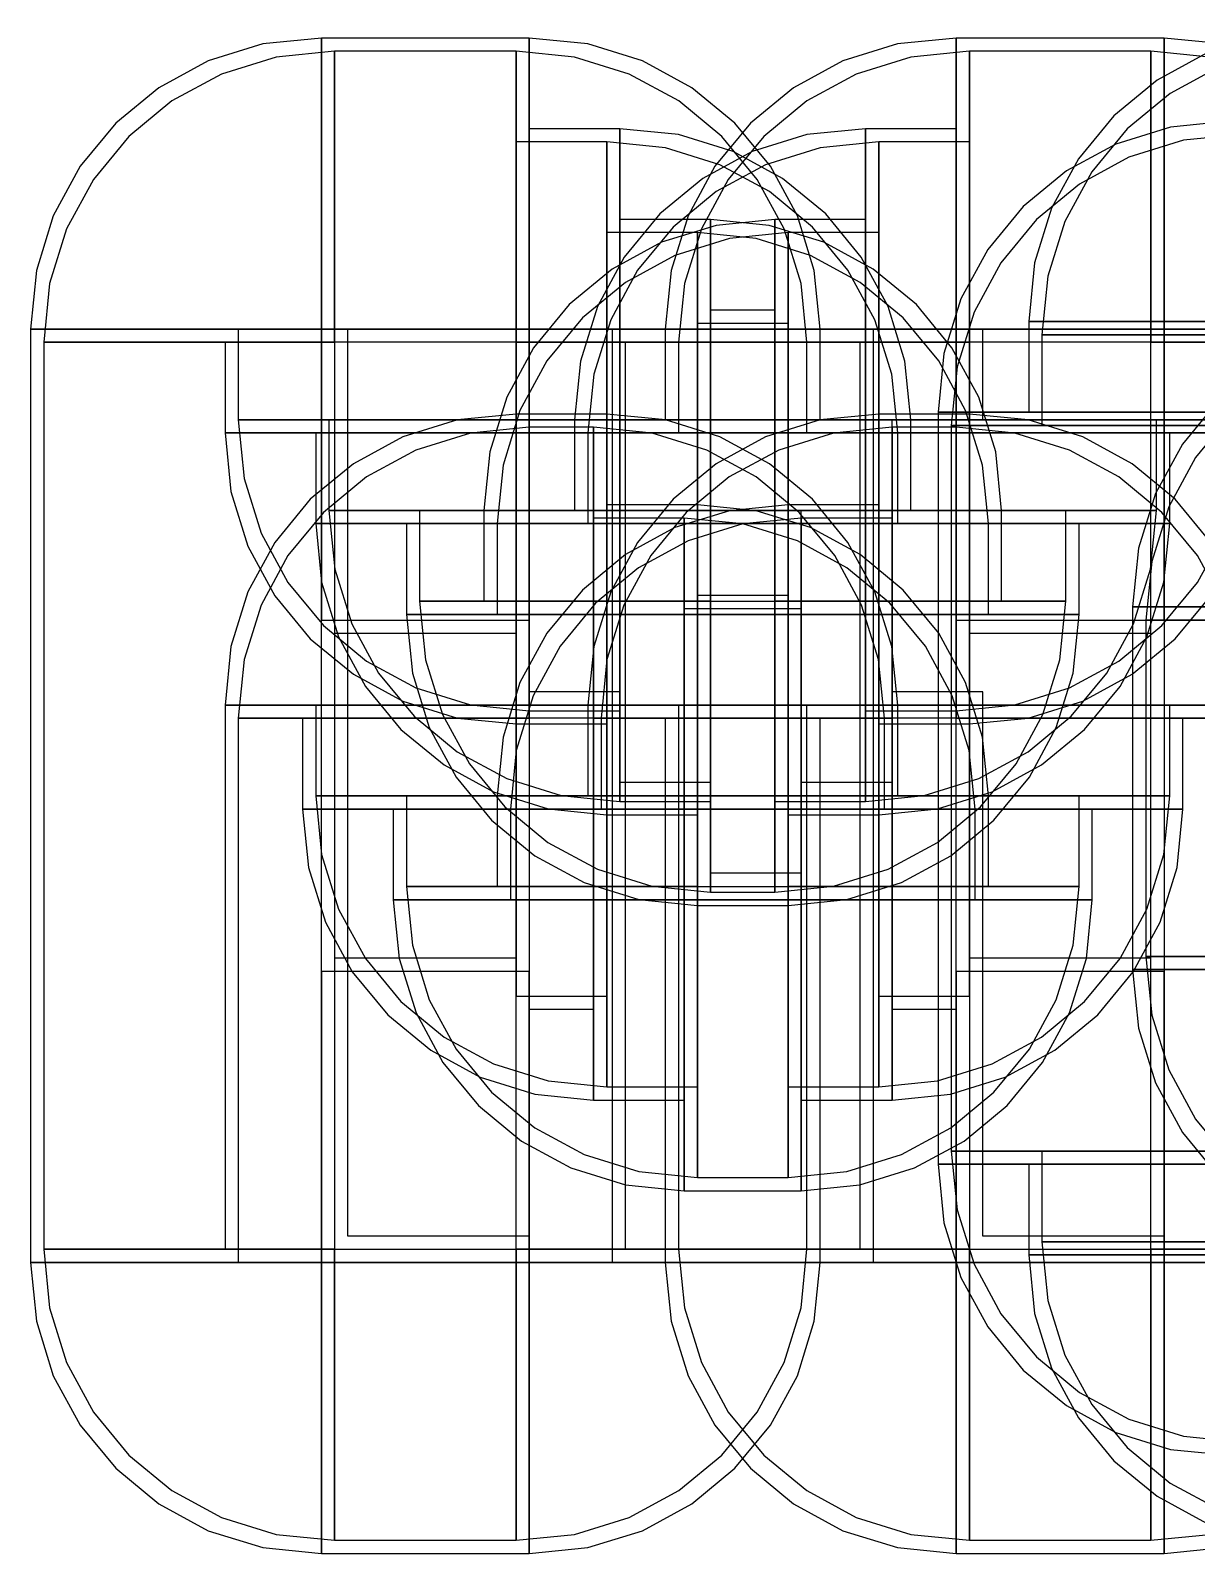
# Model space of a CAD drawing. Extents: x 0 to 153, y 0 to 38.
# Drawn here: x 0 to 23.33, y 5.41 to 35.87 of the extents above; entities that cross this region are included whole.
import ezdxf

# ---------------------------------------------------------------- set-up
doc = ezdxf.new("R2010")
doc.units = 0

msp = doc.modelspace()

# ---------------------------------------------------------------- linework, layer by layer
at = {"layer": 'Layer 1', "color": 7}
for points in [[(5.820826, 29.897893), (5.820826, 35.718719), (4.647727, 35.600461), (3.555098, 35.261291), (2.566347, 34.724616), (1.704881, 34.013842), (0.994106, 33.152376), (0.45743, 32.163625), (0.118259, 31.070995), (0, 29.897893), (5.820826, 29.897893), (5.820826, 29.897893)], [(5.820826, 29.897893), (5.820826, 24.077067), (9.978457, 24.077067), (9.978457, 29.897893), (9.978457, 35.718719), (5.820826, 35.718719), (5.820826, 29.897893), (5.820826, 29.897893)], [(9.978457, 29.897893), (15.799283, 29.897893), (15.681024, 31.070995), (15.341851, 32.163625), (14.805173, 33.152376), (14.094396, 34.013842), (13.232928, 34.724616), (12.244178, 35.261291), (11.151551, 35.600461), (9.978457, 35.718719), (9.978457, 29.897893), (9.978457, 29.897893)], [(18.52081, 29.897893), (18.52081, 35.718719), (17.347708, 35.600461), (16.255078, 35.261291), (15.266327, 34.724616), (14.404861, 34.013842), (13.694087, 33.152376), (13.157412, 32.163625), (12.818242, 31.070995), (12.699984, 29.897893), (18.52081, 29.897893), (18.52081, 29.897893)], [(18.52081, 29.897893), (18.52081, 24.077067), (22.678441, 24.077067), (22.678441, 29.897893), (22.678441, 35.718719), (18.52081, 35.718719), (18.52081, 29.897893), (18.52081, 29.897893)], [(25.792186, 30.049049), (25.792186, 35.869873), (24.619091, 35.751615), (23.526465, 35.412445), (22.537714, 34.87577), (21.676247, 34.164997), (20.96547, 33.303532), (20.428792, 32.314781), (20.089619, 31.222151), (19.97136, 30.049049), (25.792186, 30.049049), (25.792186, 30.049049)], [(22.678441, 29.897893), (28.499293, 29.897893), (28.381033, 31.070995), (28.041857, 32.163625), (27.505175, 33.152376), (26.794393, 34.013842), (25.932921, 34.724616), (24.944166, 35.261291), (23.851537, 35.600461), (22.678441, 35.718719), (22.678441, 29.897893), (22.678441, 29.897893)], [(6.085409, 29.63331), (6.085409, 35.454136), (4.912307, 35.335878), (3.819677, 34.996708), (2.830926, 34.460033), (1.96946, 33.749259), (1.258686, 32.887793), (0.722011, 31.899042), (0.382841, 30.806412), (0.264583, 29.63331), (6.085409, 29.63331), (6.085409, 29.63331)], [(9.713874, 29.63331), (9.713874, 35.454136), (6.085409, 35.454136), (6.085409, 29.63331), (6.085409, 23.812484), (9.713874, 23.812484), (9.713874, 29.63331), (9.713874, 29.63331)], [(9.713874, 29.63331), (15.5347, 29.63331), (15.416441, 30.806412), (15.077268, 31.899042), (14.54059, 32.887793), (13.829813, 33.749259), (12.968345, 34.460033), (11.979595, 34.996708), (10.886968, 35.335878), (9.713874, 35.454136), (9.713874, 29.63331), (9.713874, 29.63331)], [(18.785393, 29.63331), (18.785393, 35.454136), (17.612291, 35.335878), (16.519661, 34.996708), (15.53091, 34.460033), (14.669444, 33.749259), (13.95867, 32.887793), (13.421995, 31.899042), (13.082825, 30.806412), (12.964567, 29.63331), (18.785393, 29.63331), (18.785393, 29.63331)], [(22.413858, 29.63331), (22.413858, 35.454136), (18.785393, 35.454136), (18.785393, 29.63331), (18.785393, 23.812484), (22.413858, 23.812484), (22.413858, 29.63331), (22.413858, 29.63331)], [(26.056769, 29.784466), (26.056769, 35.60529), (24.883674, 35.487032), (23.791048, 35.147862), (22.802297, 34.611187), (21.94083, 33.900414), (21.230053, 33.038949), (20.693375, 32.050198), (20.354202, 30.957568), (20.235943, 29.784466), (26.056769, 29.784466), (26.056769, 29.784466)], [(22.413858, 29.63331), (28.23471, 29.63331), (28.11645, 30.806412), (27.777274, 31.899042), (27.240592, 32.887793), (26.52981, 33.749259), (25.668338, 34.460033), (24.679583, 34.996708), (23.586954, 35.335878), (22.413858, 35.454136), (22.413858, 29.63331), (22.413858, 29.63331)], [(9.978457, 28.083542), (9.978457, 22.262716), (11.792808, 22.262716), (11.792808, 28.083542), (11.792808, 33.904368), (9.978457, 33.904368), (9.978457, 28.083542), (9.978457, 28.083542)], [(16.706459, 28.083542), (16.706459, 33.904368), (15.533356, 33.786108), (14.440726, 33.446936), (13.451975, 32.910257), (12.590509, 32.199481), (11.879736, 31.338013), (11.343061, 30.349263), (11.003891, 29.256636), (10.885633, 28.083542), (16.706459, 28.083542), (16.706459, 28.083542)], [(11.792808, 28.083542), (17.613634, 28.083542), (17.495376, 29.256636), (17.156206, 30.349263), (16.619531, 31.338013), (15.908757, 32.199481), (15.047292, 32.910257), (14.05854, 33.446936), (12.96591, 33.786108), (11.792808, 33.904368), (11.792808, 28.083542), (11.792808, 28.083542)], [(16.706459, 28.083542), (16.706459, 22.262716), (18.52081, 22.262716), (18.52081, 28.083542), (18.52081, 33.904368), (16.706459, 33.904368), (16.706459, 28.083542), (16.706459, 28.083542)], [(23.977834, 28.234698), (23.977834, 34.055524), (22.804732, 33.937265), (21.712102, 33.598092), (20.723351, 33.061414), (19.861885, 32.350637), (19.151112, 31.489169), (18.614436, 30.500419), (18.275266, 29.407792), (18.157008, 28.234698), (23.977834, 28.234698), (23.977834, 28.234698)], [(11.528225, 27.818959), (11.528225, 33.639785), (9.713874, 33.639785), (9.713874, 27.818959), (9.713874, 21.998133), (11.528225, 21.998133), (11.528225, 27.818959), (11.528225, 27.818959)], [(16.971042, 27.818959), (16.971042, 33.639785), (15.797939, 33.521525), (14.705309, 33.182353), (13.716558, 32.645674), (12.855092, 31.934898), (12.144319, 31.07343), (11.607644, 30.08468), (11.268474, 28.992053), (11.150216, 27.818959), (16.971042, 27.818959), (16.971042, 27.818959)], [(11.528225, 27.818959), (17.349051, 27.818959), (17.230793, 28.992053), (16.891623, 30.08468), (16.354948, 31.07343), (15.644174, 31.934898), (14.782709, 32.645674), (13.793957, 33.182353), (12.701327, 33.521525), (11.528225, 33.639785), (11.528225, 27.818959), (11.528225, 27.818959)], [(18.785393, 27.818959), (18.785393, 33.639785), (16.971042, 33.639785), (16.971042, 27.818959), (16.971042, 21.998133), (18.785393, 21.998133), (18.785393, 27.818959), (18.785393, 27.818959)], [(24.242417, 27.970115), (24.242417, 33.790941), (23.069315, 33.672682), (21.976685, 33.333509), (20.987934, 32.796831), (20.126468, 32.086054), (19.415695, 31.224586), (18.879019, 30.235836), (18.539849, 29.143209), (18.421591, 27.970115), (24.242417, 27.970115), (24.242417, 27.970115)], [(14.892345, 26.269428), (14.892345, 32.090254), (13.719251, 31.971996), (12.626624, 31.632826), (11.637874, 31.096151), (10.776406, 30.385377), (10.065629, 29.523911), (9.528951, 28.53516), (9.189778, 27.44253), (9.071519, 26.269428), (14.892345, 26.269428), (14.892345, 26.269428)], [(11.792808, 26.269428), (11.792808, 20.448602), (13.60716, 20.448602), (13.60716, 26.269428), (13.60716, 32.090254), (11.792808, 32.090254), (11.792808, 26.269428), (11.792808, 26.269428)], [(13.60716, 26.269428), (19.427986, 26.269428), (19.309728, 27.44253), (18.970558, 28.53516), (18.433883, 29.523911), (17.723109, 30.385377), (16.861643, 31.096151), (15.872892, 31.632826), (14.780262, 31.971996), (13.60716, 32.090254), (13.60716, 26.269428), (13.60716, 26.269428)], [(14.892345, 26.269428), (14.892345, 20.448602), (16.706459, 20.448602), (16.706459, 26.269428), (16.706459, 32.090254), (14.892345, 32.090254), (14.892345, 26.269428), (14.892345, 26.269428)], [(15.156928, 26.004845), (15.156928, 31.825671), (13.983834, 31.707413), (12.891207, 31.368243), (11.902457, 30.831568), (11.040989, 30.120794), (10.330212, 29.259328), (9.793534, 28.270577), (9.454361, 27.177947), (9.336102, 26.004845), (15.156928, 26.004845), (15.156928, 26.004845)], [(13.342577, 26.004845), (13.342577, 31.825671), (11.528225, 31.825671), (11.528225, 26.004845), (11.528225, 20.184019), (13.342577, 20.184019), (13.342577, 26.004845), (13.342577, 26.004845)], [(13.342577, 26.004845), (19.163403, 26.004845), (19.045145, 27.177947), (18.705975, 28.270577), (18.1693, 29.259328), (17.458526, 30.120794), (16.59706, 30.831568), (15.608309, 31.368243), (14.515679, 31.707413), (13.342577, 31.825671), (13.342577, 26.004845), (13.342577, 26.004845)], [(16.971042, 26.004845), (16.971042, 31.825671), (15.156928, 31.825671), (15.156928, 26.004845), (15.156928, 20.184019), (16.971042, 20.184019), (16.971042, 26.004845), (16.971042, 26.004845)], [(13.60716, 24.455077), (13.60716, 18.634251), (14.892345, 18.634251), (14.892345, 24.455077), (14.892345, 30.275903), (13.60716, 30.275903), (13.60716, 24.455077), (13.60716, 24.455077)], [(27.870909, 24.34165), (27.870909, 30.162476), (26.697798, 30.044218), (25.605161, 29.705048), (24.616405, 29.168373), (23.754936, 28.457599), (23.044161, 27.596133), (22.507485, 26.607382), (22.168314, 25.514752), (22.050056, 24.34165), (27.870909, 24.34165), (27.870909, 24.34165)], [(5.820826, 11.225927), (11.641652, 11.225927), (11.641652, 29.897893), (5.820826, 29.897893), (0, 29.897893), (0, 11.225927), (5.820826, 11.225927), (5.820826, 11.225927)], [(9.978457, 29.897893), (4.157631, 29.897893), (4.157631, 28.083542), (9.978457, 28.083542), (15.799283, 28.083542), (15.799283, 29.897893), (9.978457, 29.897893), (9.978457, 29.897893)], [(22.678441, 11.225927), (18.52081, 11.225927), (18.52081, 22.111559), (17.235625, 22.111559), (17.235625, 20.297208), (15.421511, 20.297208), (15.421511, 18.483094), (13.077994, 18.483094), (13.077994, 20.297208), (11.263642, 20.297208), (11.263642, 22.111559), (9.978457, 22.111559), (9.978457, 11.225927), (5.820826, 11.225927), (5.820826, 29.897893), (9.978457, 29.897893), (9.978457, 28.083542), (11.792808, 28.083542), (11.792808, 26.269428), (13.60716, 26.269428), (13.60716, 24.455077), (14.892345, 24.455077), (14.892345, 26.269428), (16.706459, 26.269428), (16.706459, 28.083542), (18.52081, 28.083542), (18.52081, 29.897893), (22.678441, 29.897893), (22.678441, 11.225927), (22.678441, 11.225927)], [(13.607133, 20.82648), (11.792835, 20.82648), (11.792835, 22.640752), (9.978563, 22.640752), (9.978563, 11.755066), (6.349992, 11.755066), (6.349992, 29.897893), (9.978563, 29.897893), (9.978563, 28.083621), (11.792835, 28.083621), (11.792835, 26.269322), (13.607133, 26.269322), (13.607133, 24.45505), (15.421405, 24.45505), (15.421405, 26.269322), (17.235704, 26.269322), (17.235704, 28.083621), (19.049976, 28.083621), (19.049976, 29.897893), (22.678547, 29.897893), (22.678547, 11.755066), (19.049976, 11.755066), (19.049976, 22.640752), (17.235704, 22.640752), (17.235704, 20.82648), (15.421405, 20.82648), (15.421405, 19.012181), (13.607133, 19.012181), (13.607133, 20.82648), (13.607133, 20.82648)], [(18.52081, 28.083542), (24.341636, 28.083542), (24.341636, 29.897893), (18.52081, 29.897893), (12.699984, 29.897893), (12.699984, 28.083542), (18.52081, 28.083542), (18.52081, 28.083542)], [(15.156928, 24.190494), (15.156928, 30.01132), (13.342577, 30.01132), (13.342577, 24.190494), (13.342577, 18.369668), (15.156928, 18.369668), (15.156928, 24.190494), (15.156928, 24.190494)], [(22.678441, 29.897893), (16.857615, 29.897893), (16.857615, 11.225927), (22.678441, 11.225927), (28.499293, 11.225927), (28.499293, 29.897893), (22.678441, 29.897893), (22.678441, 29.897893)], [(25.792186, 28.234698), (31.612906, 28.234698), (31.612906, 30.049049), (25.792186, 30.049049), (19.97136, 30.049049), (19.97136, 28.234698), (25.792186, 28.234698), (25.792186, 28.234698)], [(28.135492, 24.077067), (28.135492, 29.897893), (26.962381, 29.779635), (25.869744, 29.440465), (24.880988, 28.90379), (24.019519, 28.193016), (23.308744, 27.33155), (22.772068, 26.342799), (22.432897, 25.250169), (22.314639, 24.077067), (28.135492, 24.077067), (28.135492, 24.077067)], [(6.085409, 29.63331), (0.264583, 29.63331), (0.264583, 11.49051), (6.085409, 11.49051), (11.906235, 11.49051), (11.906235, 29.63331), (6.085409, 29.63331), (6.085409, 29.63331)], [(9.713874, 27.818959), (15.5347, 27.818959), (15.5347, 29.63331), (9.713874, 29.63331), (3.893048, 29.63331), (3.893048, 27.818959), (9.713874, 27.818959), (9.713874, 27.818959)], [(13.342577, 26.004845), (11.528225, 26.004845), (11.528225, 27.818959), (9.713874, 27.818959), (9.713874, 29.63331), (6.085409, 29.63331), (6.085409, 11.49051), (9.713874, 11.49051), (9.713874, 22.376142), (11.528225, 22.376142), (11.528225, 20.561791), (13.342577, 20.561791), (13.342577, 18.747677), (15.156928, 18.747677), (15.156928, 20.561791), (16.971042, 20.561791), (16.971042, 22.376142), (18.785393, 22.376142), (18.785393, 11.49051), (22.413858, 11.49051), (22.413858, 29.63331), (18.785393, 29.63331), (18.785393, 27.818959), (16.971042, 27.818959), (16.971042, 26.004845), (15.156928, 26.004845), (15.156928, 24.190494), (13.342577, 24.190494), (13.342577, 26.004845), (13.342577, 26.004845)], [(18.785393, 29.63331), (12.964567, 29.63331), (12.964567, 27.818959), (18.785393, 27.818959), (24.606219, 27.818959), (24.606219, 29.63331), (18.785393, 29.63331), (18.785393, 29.63331)], [(22.413858, 11.49051), (28.23471, 11.49051), (28.23471, 29.63331), (22.413858, 29.63331), (16.593032, 29.63331), (16.593032, 11.49051), (22.413858, 11.49051), (22.413858, 11.49051)], [(26.056769, 29.784466), (20.235943, 29.784466), (20.235943, 27.970115), (26.056769, 27.970115), (31.877489, 27.970115), (31.877489, 29.784466), (26.056769, 29.784466), (26.056769, 29.784466)], [(9.713874, 22.376142), (9.713874, 28.196968), (8.540772, 28.07871), (7.448142, 27.73954), (6.459391, 27.202865), (5.597925, 26.492091), (4.887151, 25.630626), (4.350476, 24.641874), (4.011306, 23.549244), (3.893048, 22.376142), (9.713874, 22.376142), (9.713874, 22.376142)], [(9.978457, 28.083542), (4.157631, 28.083542), (4.275889, 26.910439), (4.615059, 25.817809), (5.151734, 24.829058), (5.862508, 23.967592), (6.723974, 23.256819), (7.712725, 22.720144), (8.805355, 22.380974), (9.978457, 22.262716), (9.978457, 28.083542), (9.978457, 28.083542)], [(11.792808, 28.083542), (5.971982, 28.083542), (5.971982, 26.269428), (11.792808, 26.269428), (17.613634, 26.269428), (17.613634, 28.083542), (11.792808, 28.083542), (11.792808, 28.083542)], [(9.713874, 22.376142), (9.713874, 16.555316), (11.528225, 16.555316), (11.528225, 22.376142), (11.528225, 28.196968), (9.713874, 28.196968), (9.713874, 22.376142), (9.713874, 22.376142)], [(16.706459, 26.269428), (22.527285, 26.269428), (22.527285, 28.083542), (16.706459, 28.083542), (10.885633, 28.083542), (10.885633, 26.269428), (16.706459, 26.269428), (16.706459, 26.269428)], [(16.971042, 22.376142), (16.971042, 28.196968), (15.797939, 28.07871), (14.705309, 27.73954), (13.716558, 27.202865), (12.855092, 26.492091), (12.144319, 25.630626), (11.607644, 24.641874), (11.268474, 23.549244), (11.150216, 22.376142), (16.971042, 22.376142), (16.971042, 22.376142)], [(11.528225, 22.376142), (17.349051, 22.376142), (17.230793, 23.549244), (16.891623, 24.641874), (16.354948, 25.630626), (15.644174, 26.492091), (14.782709, 27.202865), (13.793957, 27.73954), (12.701327, 28.07871), (11.528225, 28.196968), (11.528225, 22.376142), (11.528225, 22.376142)], [(16.971042, 22.376142), (16.971042, 16.555316), (18.785393, 16.555316), (18.785393, 22.376142), (18.785393, 28.196968), (16.971042, 28.196968), (16.971042, 22.376142), (16.971042, 22.376142)], [(23.977834, 13.191434), (29.79866, 13.191434), (29.79866, 28.234698), (23.977834, 28.234698), (18.157008, 28.234698), (18.157008, 13.191434), (23.977834, 13.191434), (23.977834, 13.191434)], [(18.52081, 28.083542), (18.52081, 22.262716), (19.693912, 22.380974), (20.786542, 22.720144), (21.775293, 23.256819), (22.636759, 23.967592), (23.347533, 24.829058), (23.884208, 25.817809), (24.223378, 26.910439), (24.341636, 28.083542), (18.52081, 28.083542), (18.52081, 28.083542)], [(18.785393, 22.376142), (24.606219, 22.376142), (24.487961, 23.549244), (24.148791, 24.641874), (23.612116, 25.630626), (22.901342, 26.492091), (22.039876, 27.202865), (21.051125, 27.73954), (19.958495, 28.07871), (18.785393, 28.196968), (18.785393, 22.376142), (18.785393, 22.376142)], [(9.713874, 27.818959), (3.893048, 27.818959), (4.011306, 26.645856), (4.350476, 25.553226), (4.887151, 24.564475), (5.597925, 23.703009), (6.459391, 22.992236), (7.448142, 22.455561), (8.540772, 22.116391), (9.713874, 21.998133), (9.713874, 27.818959), (9.713874, 27.818959)], [(9.978457, 22.111559), (9.978457, 27.932385), (8.805355, 27.814127), (7.712725, 27.474957), (6.723974, 26.938282), (5.862508, 26.227508), (5.151734, 25.366043), (4.615059, 24.377291), (4.275889, 23.284661), (4.157631, 22.111559), (9.978457, 22.111559), (9.978457, 22.111559)], [(11.528225, 26.004845), (17.349051, 26.004845), (17.349051, 27.818959), (11.528225, 27.818959), (5.707399, 27.818959), (5.707399, 26.004845), (11.528225, 26.004845), (11.528225, 26.004845)], [(11.263642, 22.111559), (11.263642, 27.932385), (9.978457, 27.932385), (9.978457, 22.111559), (9.978457, 16.290733), (11.263642, 16.290733), (11.263642, 22.111559), (11.263642, 22.111559)], [(16.971042, 27.818959), (11.150216, 27.818959), (11.150216, 26.004845), (16.971042, 26.004845), (22.791868, 26.004845), (22.791868, 27.818959), (16.971042, 27.818959), (16.971042, 27.818959)], [(11.263642, 22.111559), (17.084468, 22.111559), (16.96621, 23.284661), (16.62704, 24.377291), (16.090365, 25.366043), (15.379591, 26.227508), (14.518126, 26.938282), (13.529374, 27.474957), (12.436744, 27.814127), (11.263642, 27.932385), (11.263642, 22.111559), (11.263642, 22.111559)], [(17.235625, 22.111559), (17.235625, 27.932385), (16.062522, 27.814127), (14.969892, 27.474957), (13.981141, 26.938282), (13.119675, 26.227508), (12.408902, 25.366043), (11.872227, 24.377291), (11.533057, 23.284661), (11.414799, 22.111559), (17.235625, 22.111559), (17.235625, 22.111559)], [(18.52081, 22.111559), (18.52081, 27.932385), (17.235625, 27.932385), (17.235625, 22.111559), (17.235625, 16.290733), (18.52081, 16.290733), (18.52081, 22.111559), (18.52081, 22.111559)], [(24.242417, 27.970115), (18.421591, 27.970115), (18.421591, 13.456017), (24.242417, 13.456017), (30.063243, 13.456017), (30.063243, 27.970115), (24.242417, 27.970115), (24.242417, 27.970115)], [(18.52081, 22.111559), (24.341636, 22.111559), (24.223378, 23.284661), (23.884208, 24.377291), (23.347533, 25.366043), (22.636759, 26.227508), (21.775293, 26.938282), (20.786542, 27.474957), (19.693912, 27.814127), (18.52081, 27.932385), (18.52081, 22.111559), (18.52081, 22.111559)], [(18.785393, 27.818959), (18.785393, 21.998133), (19.958495, 22.116391), (21.051125, 22.455561), (22.039876, 22.992236), (22.901342, 23.703009), (23.612116, 24.564475), (24.148791, 25.553226), (24.487961, 26.645856), (24.606219, 27.818959), (18.785393, 27.818959), (18.785393, 27.818959)], [(11.792808, 26.269428), (5.971982, 26.269428), (6.09024, 25.096334), (6.42941, 24.003707), (6.966085, 23.014957), (7.676859, 22.153489), (8.538325, 21.442712), (9.527076, 20.906034), (10.619706, 20.566861), (11.792808, 20.448602), (11.792808, 26.269428), (11.792808, 26.269428)], [(13.60716, 26.269428), (7.786334, 26.269428), (7.786334, 24.455077), (13.60716, 24.455077), (19.427986, 24.455077), (19.427986, 26.269428), (13.60716, 26.269428), (13.60716, 26.269428)], [(14.892345, 24.455077), (20.713171, 24.455077), (20.713171, 26.269428), (14.892345, 26.269428), (9.071519, 26.269428), (9.071519, 24.455077), (14.892345, 24.455077), (14.892345, 24.455077)], [(15.156928, 20.561791), (15.156928, 26.382617), (13.983834, 26.264358), (12.891207, 25.925185), (11.902457, 25.388507), (11.040989, 24.67773), (10.330212, 23.816262), (9.793534, 22.827512), (9.454361, 21.734885), (9.336102, 20.561791), (15.156928, 20.561791), (15.156928, 20.561791)], [(11.528225, 20.561791), (11.528225, 14.740965), (13.342577, 14.740965), (13.342577, 20.561791), (13.342577, 26.382617), (11.528225, 26.382617), (11.528225, 20.561791), (11.528225, 20.561791)], [(13.342577, 20.561791), (19.163403, 20.561791), (19.045145, 21.734885), (18.705975, 22.827512), (18.1693, 23.816262), (17.458526, 24.67773), (16.59706, 25.388507), (15.608309, 25.925185), (14.515679, 26.264358), (13.342577, 26.382617), (13.342577, 20.561791), (13.342577, 20.561791)], [(15.156928, 20.561791), (15.156928, 14.740965), (16.971042, 14.740965), (16.971042, 20.561791), (16.971042, 26.382617), (15.156928, 26.382617), (15.156928, 20.561791), (15.156928, 20.561791)], [(16.706459, 26.269428), (16.706459, 20.448602), (17.879553, 20.566861), (18.97218, 20.906034), (19.96093, 21.442712), (20.822398, 22.153489), (21.533174, 23.014957), (22.069853, 24.003707), (22.409025, 25.096334), (22.527285, 26.269428), (16.706459, 26.269428), (16.706459, 26.269428)], [(11.528225, 26.004845), (5.707399, 26.004845), (5.825657, 24.831751), (6.164827, 23.739124), (6.701502, 22.750374), (7.412276, 21.888906), (8.273742, 21.178129), (9.262493, 20.641451), (10.355123, 20.302278), (11.528225, 20.184019), (11.528225, 26.004845), (11.528225, 26.004845)], [(13.342577, 24.190494), (19.163403, 24.190494), (19.163403, 26.004845), (13.342577, 26.004845), (7.521751, 26.004845), (7.521751, 24.190494), (13.342577, 24.190494), (13.342577, 24.190494)], [(15.156928, 26.004845), (9.336102, 26.004845), (9.336102, 24.190494), (15.156928, 24.190494), (20.977754, 24.190494), (20.977754, 26.004845), (15.156928, 26.004845), (15.156928, 26.004845)], [(15.421511, 20.297208), (15.421511, 26.118034), (14.248417, 25.999775), (13.15579, 25.660602), (12.16704, 25.123924), (11.305572, 24.413147), (10.594795, 23.551679), (10.058117, 22.562929), (9.718944, 21.470302), (9.600685, 20.297208), (15.421511, 20.297208), (15.421511, 20.297208)], [(13.077994, 20.297208), (13.077994, 26.118034), (11.263642, 26.118034), (11.263642, 20.297208), (11.263642, 14.476382), (13.077994, 14.476382), (13.077994, 20.297208), (13.077994, 20.297208)], [(13.077994, 20.297208), (18.89882, 20.297208), (18.780562, 21.470302), (18.441392, 22.562929), (17.904717, 23.551679), (17.193943, 24.413147), (16.332477, 25.123924), (15.343726, 25.660602), (14.251096, 25.999775), (13.077994, 26.118034), (13.077994, 20.297208), (13.077994, 20.297208)], [(17.235625, 20.297208), (17.235625, 26.118034), (15.421511, 26.118034), (15.421511, 20.297208), (15.421511, 14.476382), (17.235625, 14.476382), (17.235625, 20.297208), (17.235625, 20.297208)], [(16.971042, 26.004845), (16.971042, 20.184019), (18.144136, 20.302278), (19.236763, 20.641451), (20.225513, 21.178129), (21.086981, 21.888906), (21.797757, 22.750374), (22.334436, 23.739124), (22.673608, 24.831751), (22.791868, 26.004845), (16.971042, 26.004845), (16.971042, 26.004845)], [(13.60716, 24.455077), (7.786334, 24.455077), (7.904592, 23.281975), (8.243762, 22.189345), (8.780437, 21.200593), (9.491211, 20.339128), (10.352676, 19.628354), (11.341428, 19.091679), (12.434058, 18.752509), (13.60716, 18.634251), (13.60716, 24.455077), (13.60716, 24.455077)], [(13.342577, 18.747677), (13.342577, 12.926851), (15.156928, 12.926851), (15.156928, 18.747677), (15.156928, 24.568503), (13.342577, 24.568503), (13.342577, 18.747677), (13.342577, 18.747677)], [(14.892345, 24.455077), (14.892345, 18.634251), (16.065447, 18.752509), (17.158077, 19.091679), (18.146828, 19.628354), (19.008294, 20.339128), (19.719068, 21.200593), (20.255743, 22.189345), (20.594913, 23.281975), (20.713171, 24.455077), (14.892345, 24.455077), (14.892345, 24.455077)], [(13.342577, 24.190494), (7.521751, 24.190494), (7.640009, 23.017392), (7.979179, 21.924762), (8.515854, 20.93601), (9.226628, 20.074545), (10.088093, 19.363771), (11.076845, 18.827096), (12.169475, 18.487926), (13.342577, 18.369668), (13.342577, 24.190494), (13.342577, 24.190494)], [(15.421511, 18.483094), (15.421511, 24.30392), (13.077994, 24.30392), (13.077994, 18.483094), (13.077994, 12.662268), (15.421511, 12.662268), (15.421511, 18.483094), (15.421511, 18.483094)], [(15.156928, 24.190494), (15.156928, 18.369668), (16.33003, 18.487926), (17.42266, 18.827096), (18.411411, 19.363771), (19.272877, 20.074545), (19.983651, 20.93601), (20.520326, 21.924762), (20.859496, 23.017392), (20.977754, 24.190494), (15.156928, 24.190494), (15.156928, 24.190494)], [(27.870909, 17.084482), (33.691735, 17.084482), (33.691735, 24.34165), (27.870909, 24.34165), (22.050056, 24.34165), (22.050056, 17.084482), (27.870909, 17.084482), (27.870909, 17.084482)], [(28.135492, 24.077067), (22.314639, 24.077067), (22.314639, 17.349065), (28.135492, 17.349065), (33.956318, 17.349065), (33.956318, 24.077067), (28.135492, 24.077067), (28.135492, 24.077067)], [(9.713874, 11.49051), (15.5347, 11.49051), (15.5347, 22.376142), (9.713874, 22.376142), (3.893048, 22.376142), (3.893048, 11.49051), (9.713874, 11.49051), (9.713874, 11.49051)], [(11.528225, 22.376142), (5.707399, 22.376142), (5.707399, 20.561791), (11.528225, 20.561791), (17.349051, 20.561791), (17.349051, 22.376142), (11.528225, 22.376142), (11.528225, 22.376142)], [(16.971042, 20.561791), (22.791868, 20.561791), (22.791868, 22.376142), (16.971042, 22.376142), (11.150216, 22.376142), (11.150216, 20.561791), (16.971042, 20.561791), (16.971042, 20.561791)], [(18.785393, 22.376142), (12.964567, 22.376142), (12.964567, 11.49051), (18.785393, 11.49051), (24.606219, 11.49051), (24.606219, 22.376142), (18.785393, 22.376142), (18.785393, 22.376142)], [(9.978457, 22.111559), (4.157631, 22.111559), (4.157631, 11.225927), (9.978457, 11.225927), (15.799283, 11.225927), (15.799283, 22.111559), (9.978457, 22.111559), (9.978457, 22.111559)], [(11.263642, 20.297208), (17.084468, 20.297208), (17.084468, 22.111559), (11.263642, 22.111559), (5.442816, 22.111559), (5.442816, 20.297208), (11.263642, 20.297208), (11.263642, 20.297208)], [(17.235625, 22.111559), (11.414799, 22.111559), (11.414799, 20.297208), (17.235625, 20.297208), (23.056451, 20.297208), (23.056451, 22.111559), (17.235625, 22.111559), (17.235625, 22.111559)], [(18.52081, 11.225927), (24.341636, 11.225927), (24.341636, 22.111559), (18.52081, 22.111559), (12.699984, 22.111559), (12.699984, 11.225927), (18.52081, 11.225927), (18.52081, 11.225927)], [(11.528225, 20.561791), (5.707399, 20.561791), (5.825657, 19.388689), (6.164827, 18.296059), (6.701502, 17.307308), (7.412276, 16.445842), (8.273742, 15.735068), (9.262493, 15.198393), (10.355123, 14.859223), (11.528225, 14.740965), (11.528225, 20.561791), (11.528225, 20.561791)], [(13.342577, 20.561791), (7.521751, 20.561791), (7.521751, 18.747677), (13.342577, 18.747677), (19.163403, 18.747677), (19.163403, 20.561791), (13.342577, 20.561791), (13.342577, 20.561791)], [(15.156928, 18.747677), (20.977754, 18.747677), (20.977754, 20.561791), (15.156928, 20.561791), (9.336102, 20.561791), (9.336102, 18.747677), (15.156928, 18.747677), (15.156928, 18.747677)], [(16.971042, 20.561791), (16.971042, 14.740965), (18.144136, 14.859223), (19.236763, 15.198393), (20.225513, 15.735068), (21.086981, 16.445842), (21.797757, 17.307308), (22.334436, 18.296059), (22.673608, 19.388689), (22.791868, 20.561791), (16.971042, 20.561791), (16.971042, 20.561791)], [(11.263642, 20.297208), (5.442816, 20.297208), (5.561074, 19.124106), (5.900244, 18.031476), (6.436919, 17.042725), (7.147693, 16.181259), (8.009159, 15.470485), (8.99791, 14.93381), (10.09054, 14.59464), (11.263642, 14.476382), (11.263642, 20.297208), (11.263642, 20.297208)], [(13.077994, 18.483094), (18.89882, 18.483094), (18.89882, 20.297208), (13.077994, 20.297208), (7.257168, 20.297208), (7.257168, 18.483094), (13.077994, 18.483094), (13.077994, 18.483094)], [(15.421511, 20.297208), (9.600685, 20.297208), (9.600685, 18.483094), (15.421511, 18.483094), (21.242337, 18.483094), (21.242337, 20.297208), (15.421511, 20.297208), (15.421511, 20.297208)], [(17.235625, 20.297208), (17.235625, 14.476382), (18.408719, 14.59464), (19.501346, 14.93381), (20.490096, 15.470485), (21.351564, 16.181259), (22.06234, 17.042725), (22.599019, 18.031476), (22.938191, 19.124106), (23.056451, 20.297208), (17.235625, 20.297208), (17.235625, 20.297208)], [(13.342577, 18.747677), (7.521751, 18.747677), (7.640009, 17.574583), (7.979179, 16.481956), (8.515854, 15.493206), (9.226628, 14.631738), (10.088093, 13.920962), (11.076845, 13.384283), (12.169475, 13.045111), (13.342577, 12.926851), (13.342577, 18.747677), (13.342577, 18.747677)], [(15.156928, 18.747677), (15.156928, 12.926851), (16.33003, 13.045111), (17.42266, 13.384283), (18.411411, 13.920962), (19.272877, 14.631738), (19.983651, 15.493206), (20.520326, 16.481956), (20.859496, 17.574583), (20.977754, 18.747677), (15.156928, 18.747677), (15.156928, 18.747677)], [(13.077994, 18.483094), (7.257168, 18.483094), (7.375426, 17.31), (7.714596, 16.217373), (8.251271, 15.228623), (8.962045, 14.367155), (9.82351, 13.656379), (10.812262, 13.1197), (11.904892, 12.780528), (13.077994, 12.662268), (13.077994, 18.483094), (13.077994, 18.483094)], [(15.421511, 18.483094), (15.421511, 12.662268), (16.594613, 12.780528), (17.687243, 13.1197), (18.675994, 13.656379), (19.53746, 14.367155), (20.248234, 15.228623), (20.784909, 16.217373), (21.124079, 17.31), (21.242337, 18.483094), (15.421511, 18.483094), (15.421511, 18.483094)], [(6.085409, 11.49051), (6.085409, 5.669763), (9.713874, 5.669763), (9.713874, 11.49051), (9.713874, 17.311336), (6.085409, 17.311336), (6.085409, 11.49051), (6.085409, 11.49051)], [(18.785393, 11.49051), (18.785393, 5.669763), (22.413858, 5.669763), (22.413858, 11.49051), (22.413858, 17.311336), (18.785393, 17.311336), (18.785393, 11.49051), (18.785393, 11.49051)], [(27.870909, 17.084482), (22.050056, 17.084482), (22.168314, 15.91138), (22.507485, 14.81875), (23.044161, 13.829999), (23.754936, 12.968533), (24.616405, 12.257759), (25.605161, 11.721084), (26.697798, 11.381914), (27.870909, 11.263656), (27.870909, 17.084482), (27.870909, 17.084482)], [(28.135492, 17.349065), (22.314639, 17.349065), (22.432897, 16.175963), (22.772068, 15.083333), (23.308744, 14.094582), (24.019519, 13.233116), (24.880988, 12.522342), (25.869744, 11.985667), (26.962381, 11.646497), (28.135492, 11.528239), (28.135492, 17.349065), (28.135492, 17.349065)], [(9.978457, 11.225927), (9.978457, 17.046753), (5.820826, 17.046753), (5.820826, 11.225927), (5.820826, 5.40518), (9.978457, 5.40518), (9.978457, 11.225927), (9.978457, 11.225927)], [(22.678441, 11.225927), (22.678441, 17.046753), (18.52081, 17.046753), (18.52081, 11.225927), (18.52081, 5.40518), (22.678441, 5.40518), (22.678441, 11.225927), (22.678441, 11.225927)], [(24.242417, 13.456017), (18.421591, 13.456017), (18.539849, 12.282903), (18.879019, 11.190258), (19.415695, 10.201489), (20.126468, 9.340006), (20.987934, 8.629215), (21.976685, 8.092526), (23.069315, 7.753347), (24.242417, 7.635086), (24.242417, 13.456017), (24.242417, 13.456017)], [(26.056769, 13.456017), (20.235943, 13.456017), (20.235943, 11.641666), (26.056769, 11.641666), (31.877489, 11.641666), (31.877489, 13.456017), (26.056769, 13.456017), (26.056769, 13.456017)], [(23.977834, 13.191434), (18.157008, 13.191434), (18.275266, 12.01832), (18.614436, 10.925675), (19.151112, 9.936906), (19.861885, 9.075423), (20.723351, 8.364632), (21.712102, 7.827943), (22.804732, 7.488764), (23.977834, 7.370503), (23.977834, 13.191434), (23.977834, 13.191434)], [(25.792186, 11.377083), (31.612906, 11.377083), (31.612906, 13.191434), (25.792186, 13.191434), (19.97136, 13.191434), (19.97136, 11.377083), (25.792186, 11.377083), (25.792186, 11.377083)], [(26.056769, 11.641666), (20.235943, 11.641666), (20.354202, 10.468587), (20.693375, 9.375967), (21.230053, 8.387218), (21.94083, 7.525747), (22.802297, 6.814964), (23.791048, 6.278279), (24.883674, 5.939101), (26.056769, 5.82084), (26.056769, 11.641666), (26.056769, 11.641666)], [(6.085409, 11.49051), (0.264583, 11.49051), (0.382841, 10.317381), (0.722011, 9.224745), (1.258686, 8.236005), (1.96946, 7.374561), (2.830926, 6.663813), (3.819677, 6.127164), (4.912307, 5.788013), (6.085409, 5.669763), (6.085409, 11.49051), (6.085409, 11.49051)], [(9.713874, 11.49051), (9.713874, 5.669763), (10.886968, 5.788013), (11.979595, 6.127164), (12.968345, 6.663813), (13.829813, 7.374561), (14.54059, 8.236005), (15.077268, 9.224745), (15.416441, 10.317381), (15.5347, 11.49051), (9.713874, 11.49051), (9.713874, 11.49051)], [(18.785393, 11.49051), (12.964567, 11.49051), (13.082825, 10.317381), (13.421995, 9.224745), (13.95867, 8.236005), (14.669444, 7.374561), (15.53091, 6.663813), (16.519661, 6.127164), (17.612291, 5.788013), (18.785393, 5.669763), (18.785393, 11.49051), (18.785393, 11.49051)], [(25.792186, 11.377083), (19.97136, 11.377083), (20.089619, 10.204004), (20.428792, 9.111384), (20.96547, 8.122635), (21.676247, 7.261164), (22.537714, 6.550381), (23.526465, 6.013696), (24.619091, 5.674518), (25.792186, 5.556257), (25.792186, 11.377083), (25.792186, 11.377083)], [(22.413858, 11.49051), (22.413858, 5.669763), (23.586954, 5.788013), (24.679583, 6.127164), (25.668338, 6.663813), (26.52981, 7.374561), (27.240592, 8.236005), (27.777274, 9.224745), (28.11645, 10.317381), (28.23471, 11.49051), (22.413858, 11.49051), (22.413858, 11.49051)], [(5.820826, 11.225927), (0, 11.225927), (0.118259, 10.052798), (0.45743, 8.960162), (0.994106, 7.971422), (1.704881, 7.109978), (2.566347, 6.39923), (3.555098, 5.862581), (4.647727, 5.52343), (5.820826, 5.40518), (5.820826, 11.225927), (5.820826, 11.225927)], [(9.978457, 11.225927), (9.978457, 5.40518), (11.151551, 5.52343), (12.244178, 5.862581), (13.232928, 6.39923), (14.094396, 7.109978), (14.805173, 7.971422), (15.341851, 8.960162), (15.681024, 10.052798), (15.799283, 11.225927), (9.978457, 11.225927), (9.978457, 11.225927)], [(18.52081, 11.225927), (12.699984, 11.225927), (12.818242, 10.052798), (13.157412, 8.960162), (13.694087, 7.971422), (14.404861, 7.109978), (15.266327, 6.39923), (16.255078, 5.862581), (17.347708, 5.52343), (18.52081, 5.40518), (18.52081, 11.225927), (18.52081, 11.225927)], [(22.678441, 11.225927), (22.678441, 5.40518), (23.851537, 5.52343), (24.944166, 5.862581), (25.932921, 6.39923), (26.794393, 7.109978), (27.505175, 7.971422), (28.041857, 8.960162), (28.381033, 10.052798), (28.499293, 11.225927), (22.678441, 11.225927), (22.678441, 11.225927)]]:
    msp.add_lwpolyline(points, close=True, dxfattribs=at)

doc.saveas('drawing.dxf')
